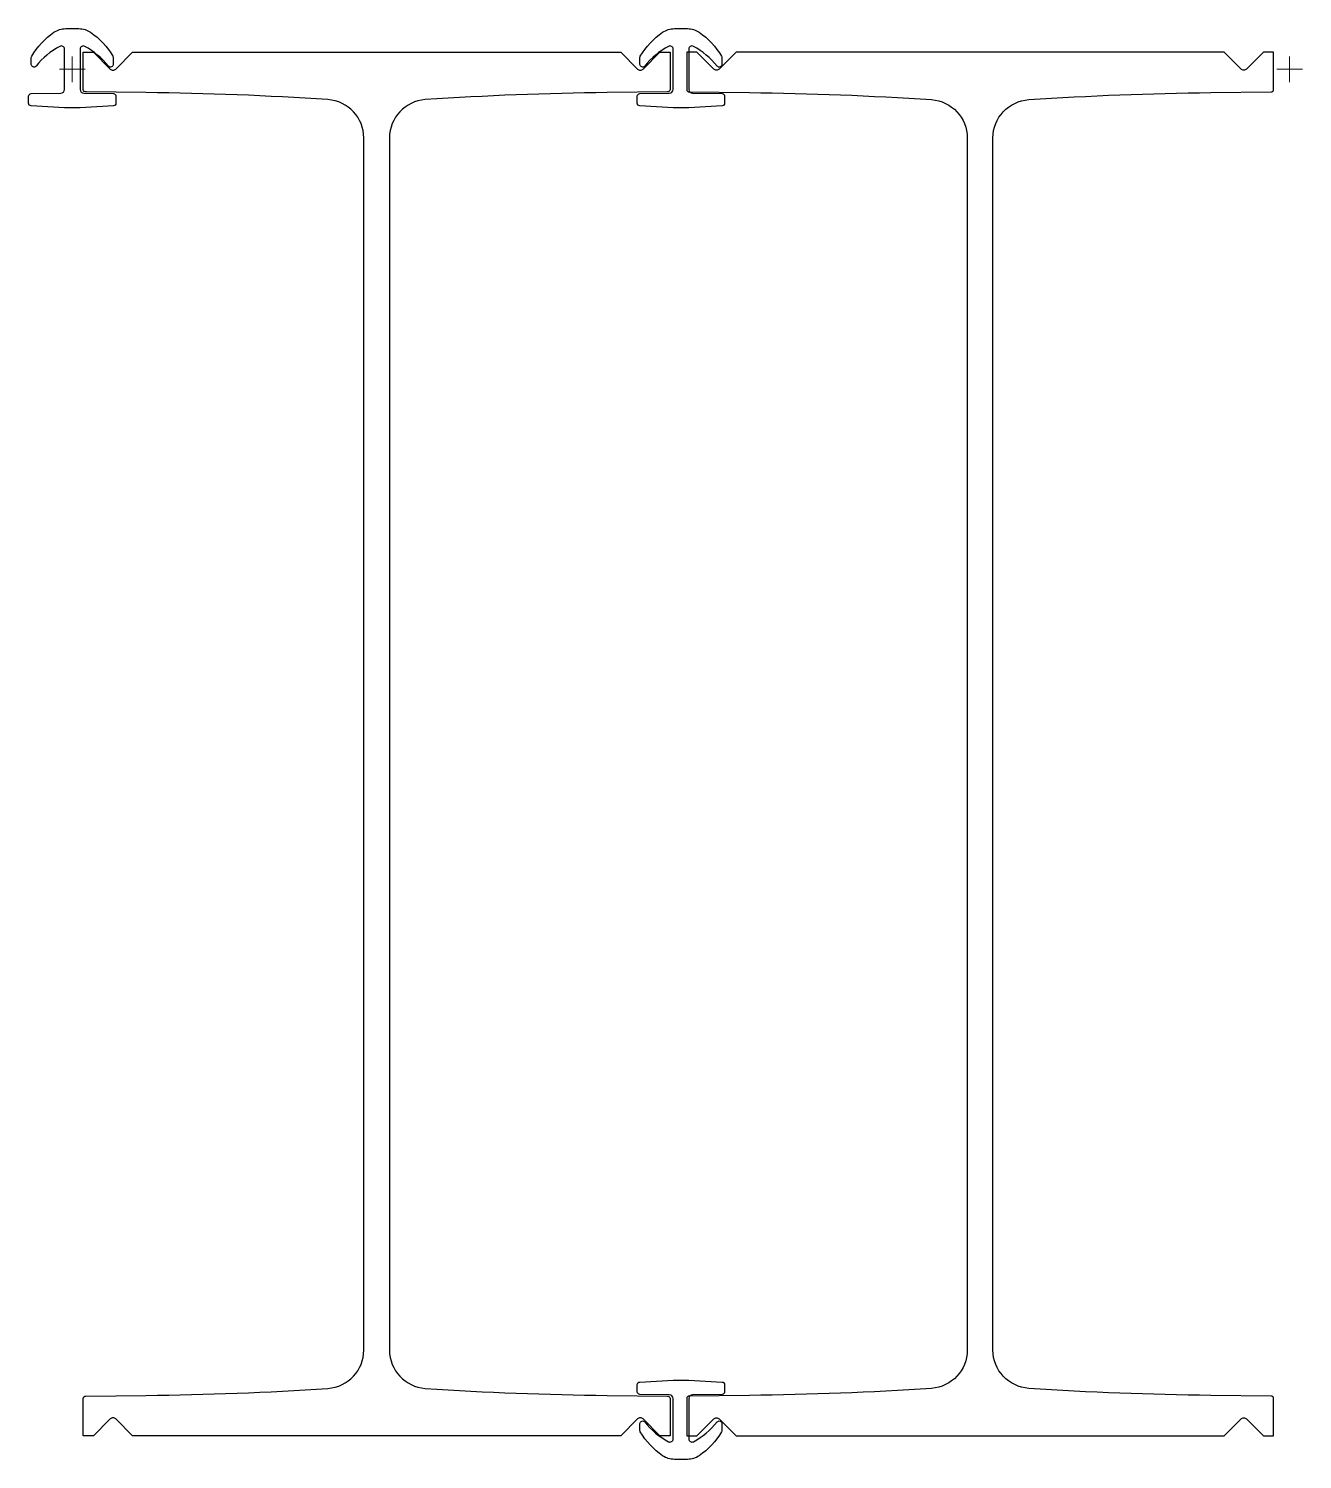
# Model space of a CAD drawing. Header units: millimetres. Extents: x -34 to 960, y -1085 to 32.
import ezdxf

# ---------------------------------------------------------------- set-up
doc = ezdxf.new("R2010")
doc.units = ezdxf.units.MM
doc.layers.get('0').update_dxf_attribs({"lineweight": 25})
doc.layers.add('ref', color=252, linetype='Continuous', lineweight=5)

msp = doc.modelspace()

# ---------------------------------------------------------------- linework, layer by layer
for points in [[(-6.1, -30.1), (-32.2, -28.5, -0.397192), (-34.1, -26.5), (-34.1, -21, -0.411055), (-32.1, -19), (-9.1, -18.7, 0.41139), (-6.1, -15.7), (-6.1, 15.7, 0.569114), (-9.8, 17.9, 0.100985), (-28.2, 2.5, -0.710336), (-32, 3.8), (-32, 9.2, -0.135197), (-31.7, 10.2, -0.107747), (-14.3, 28.9, -0.15203), (-5.1, 31.7), (5.1, 31.7, -0.15203), (14.3, 28.9, -0.107747), (31.7, 10.2, -0.135197), (32, 9.2), (32, 3.8, -0.710994), (28.2, 2.5, 0.100981), (9.8, 17.9, 0.568488), (6.1, 15.7), (6.1, -15.7, 0.41139), (9.1, -18.7), (32.1, -19, -0.411055), (34.1, -21), (34.1, -26.5, -0.397192), (32.2, -28.5), (6.1, -30.1)], [(440.9, -26.5), (440.9, -21, -0.411055), (442.9, -19), (465.9, -18.7, 0.41139), (468.9, -15.7), (468.9, 15.7, 0.569114), (465.2, 17.9, 0.100985), (446.8, 2.5, -0.710336), (443, 3.8), (443, 9.2, -0.135197), (443.3, 10.2, -0.107747), (460.7, 28.9, -0.15203), (469.9, 31.7), (480.1, 31.7, -0.15203), (489.3, 28.9, -0.107747), (506.7, 10.2, -0.135197), (507, 9.2), (507, 3.8, -0.710994), (503.2, 2.5, 0.100981), (484.8, 17.9, 0.568488), (481.1, 15.7), (481.1, -15.7, 0.41139), (484.1, -18.7), (507.1, -19, -0.411055), (509.1, -21), (509.1, -26.5, -0.397192), (507.2, -28.5), (481.1, -30.1), (468.9, -30.1), (442.8, -28.5, -0.397192)], [(509.1, -1026.2), (509.1, -1031.8, -0.411055), (507.1, -1033.8), (484.1, -1034.1, 0.41139), (481.1, -1037.1), (481.1, -1068.5, 0.569114), (484.8, -1070.7, 0.100985), (503.2, -1055.3, -0.710336), (507, -1056.6), (507, -1062, -0.135197), (506.7, -1063, -0.107747), (489.3, -1081.7, -0.15203), (480.1, -1084.5), (469.9, -1084.5, -0.15203), (460.7, -1081.7, -0.107747), (443.3, -1063, -0.135197), (443, -1062), (443, -1056.6, -0.710994), (446.8, -1055.3, 0.100981), (465.2, -1070.7, 0.568488), (468.9, -1068.5), (468.9, -1037.1, 0.41139), (465.9, -1034.1), (442.9, -1033.8, -0.411055), (440.9, -1031.8), (440.9, -1026.2, -0.397192), (442.8, -1024.2), (468.9, -1022.7), (481.1, -1022.7), (507.2, -1024.2, -0.397192)]]:
    msp.add_lwpolyline(points, format="xyb", close=True)
at = {"elevation": 0}
for points in [[(227.5, -999.2), (227.5, -53.6, 0.394764), (199.5, -23.7, 0.014216), (57.5, -18.2), (11, -17.7, 0.010245), (11, -17.7, -0.492187), (8.5, -15.7), (8.5, 13.3), (16.5, 13.3), (29.6, 0.1, 0.414214), (33.9, 0.1), (47, 13.3), (428, 13.3), (441.1, 0.1, 0.414214), (445.4, 0.1), (458.6, 13.3), (466.5, 13.3), (466.5, -15.7, -0.411288), (464.5, -17.7), (417.5, -18.2, 0.014216), (275.5, -23.7, 0.394764), (247.5, -53.6), (247.5, -999.2, 0.394764), (275.5, -1029.1, 0.014216), (417.5, -1034.6), (464.5, -1035.1, -0.411288), (466.5, -1037.1), (466.5, -1066.1), (458.6, -1066.1), (445.4, -1052.9, 0.414214), (441.1, -1052.9), (428, -1066.1), (47, -1066.1), (33.9, -1052.9, 0.414214), (29.6, -1052.9), (16.5, -1066.1), (8.5, -1066.1), (8.5, -1037.1, -0.411288), (10.5, -1035.1), (57.5, -1034.6, 0.014216), (199.5, -1029.1, 0.394764)], [(916.4, -1052.9), (929.6, -1066.1), (937.5, -1066.1), (937.5, -1037.1, 0.411288), (935.5, -1035.1), (888.5, -1034.6, -0.014216), (746.5, -1029.1, -0.394764), (718.5, -999.2), (718.5, -53.6, -0.394764), (746.5, -23.7, -0.014216), (888.5, -18.2), (935.5, -17.7, 0.411288), (937.5, -15.7), (937.5, 13.3), (929.6, 13.3), (916.4, 0.1, -0.414214), (912.1, 0.1), (899, 13.3), (518, 13.3), (504.9, 0.1, -0.414214), (500.6, 0.1), (487.5, 13.3), (479.5, 13.3), (479.5, -15.7, 0.411288), (481.5, -17.7), (528.5, -18.2, -0.014216), (670.5, -23.7, -0.394764), (698.5, -53.6), (698.5, -999.2, -0.394764), (670.5, -1029.1, -0.014216), (528.5, -1034.6), (481.5, -1035.1, 0.411288), (479.5, -1037.1), (479.5, -1066.1), (487.5, -1066.1), (500.6, -1052.9, -0.414214), (504.9, -1052.9), (518, -1066.1), (899, -1066.1), (912.1, -1052.9, -0.414214)]]:
    msp.add_lwpolyline(points, format="xyb", close=True, dxfattribs=at)
at = {"layer": 'ref'}
for p, q in [((10, 0), (-10, 0)), ((0, -10), (0, 10)), ((940, 0), (960, 0)), ((950, -10), (950, 10))]:
    msp.add_line(p, q, dxfattribs=at)

doc.saveas('drawing.dxf')
